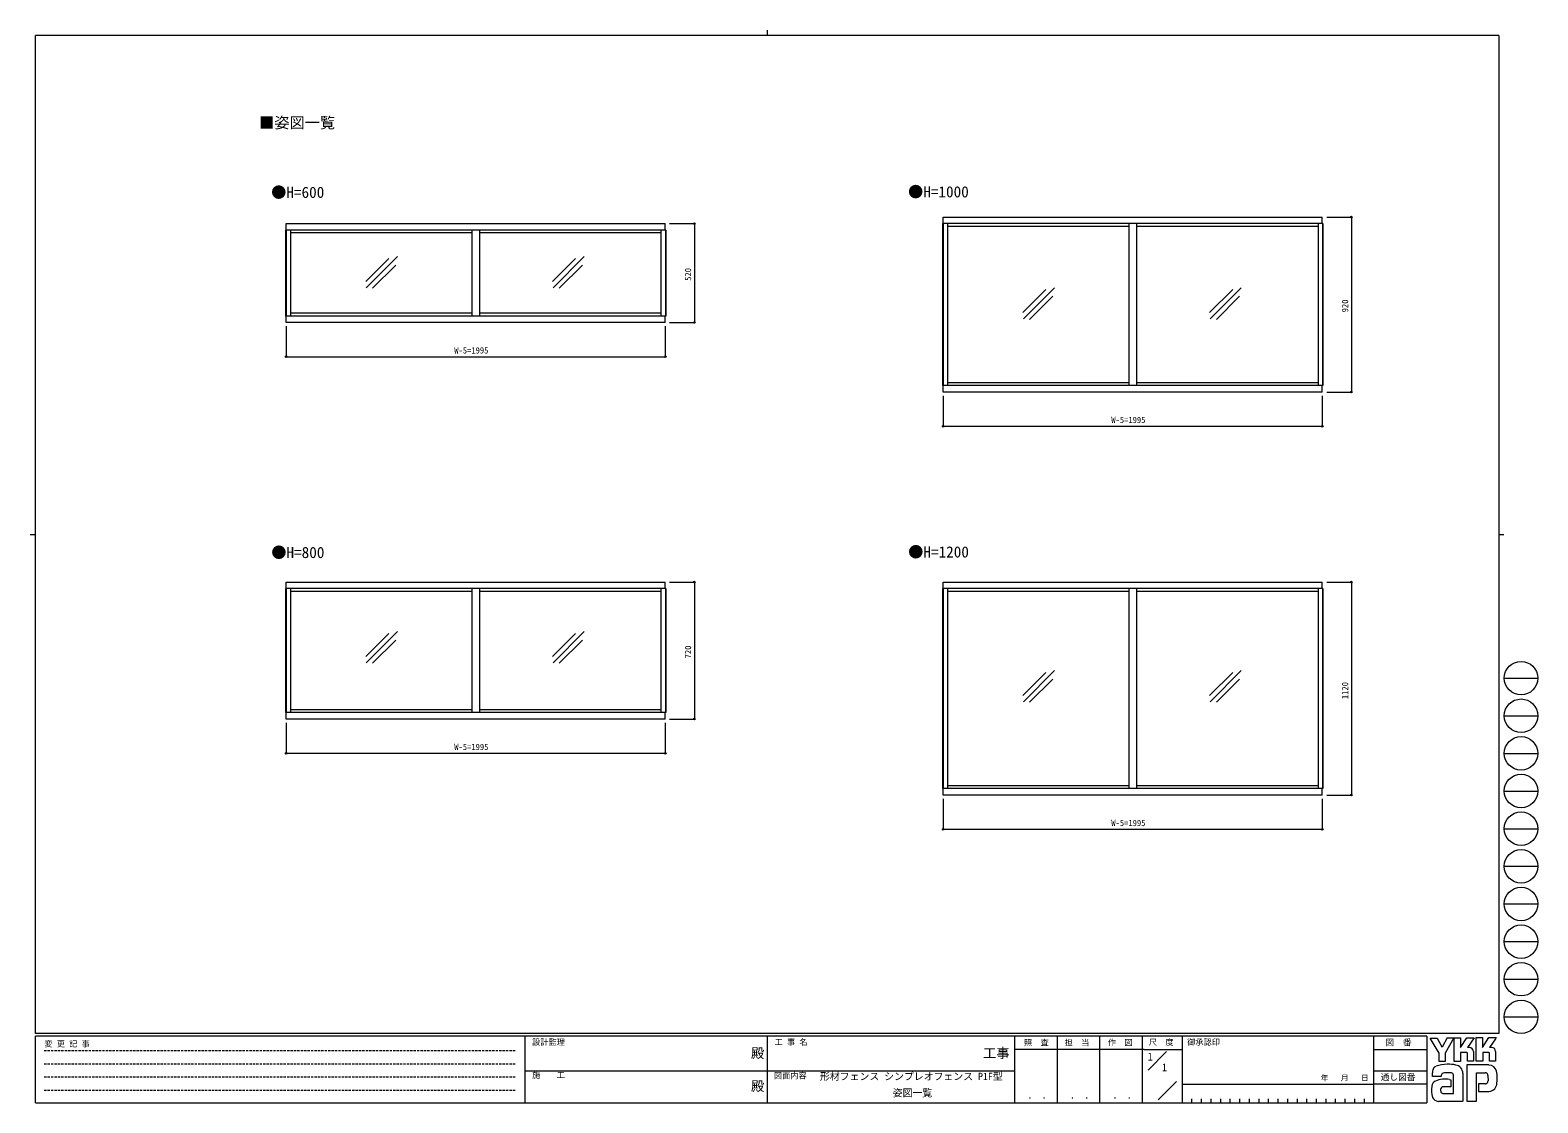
# Model space of a CAD drawing. Units: millimetres, scale not verified. Extents: x -3967 to 3967, y -2821 to 2821.
import ezdxf
from ezdxf.enums import TextEntityAlignment as Align

# ---------------------------------------------------------------- set-up
doc = ezdxf.new("R2010")
doc.units = ezdxf.units.MM
doc.header["$LTSCALE"] = 10
doc.linetypes.add('DASHED1', pattern=[1.8, 1.2, -0.6])
doc.layers.add('0-0_0', color=3, linetype='Continuous')
for name, color, linetype, lineweight in [('0-1_USER1', 4, 'Continuous', 9), ('0-2_YKK_ZWAK', 6, 'Continuous', 9), ('0-3_YKK_11', 7, 'Continuous', 9)]:
    doc.layers.add(name, color=color, linetype=linetype, lineweight=lineweight)
doc.styles.add('ＭＳ ゴシック', font='')
doc.styles.get('ＭＳ ゴシック').set_extended_font_data('MS Gothic')

msp = doc.modelspace()

# ---------------------------------------------------------------- linework, layer by layer
at = {"layer": '0-1_USER1'}
for p, q in [((837.82, 1837.75), (2832.81, 1837.75)), ((837.82, 1803.75), (837.82, 1837.75)), ((2832.81, 1803.75), (2832.81, 1837.75)), ((-621.82, 1769.43), (-2622.82, 1769.43)), ((-2622.82, 1769.43), (-2622.82, 1317.43)), ((-2620.62, 1769.43), (-2620.62, 1317.43)), ((-2619.82, 1803.43), (-624.82, 1803.43)), ((-2619.82, 1769.43), (-2619.82, 1803.43)), ((-2597.32, 1769.43), (-2597.32, 1317.43)), ((-1642.32, 1754.43), (-2597.32, 1754.43)), ((-1642.32, 1769.43), (-1642.32, 1317.43)), ((-1602.32, 1769.43), (-1602.32, 1317.43)), ((-647.32, 1754.43), (-1602.32, 1754.43)), ((-647.32, 1769.43), (-647.32, 1317.43)), ((-624.82, 1769.43), (-624.82, 1803.43)), ((-624.02, 1769.43), (-624.02, 1317.43)), ((-621.82, 1769.43), (-621.82, 1317.43)), ((2835.81, 1803.75), (834.82, 1803.75)), ((834.82, 1803.75), (834.82, 951.75)), ((837.02, 1803.75), (837.02, 951.75)), ((860.32, 1803.75), (860.32, 951.75)), ((1815.32, 1788.75), (860.32, 1788.75)), ((1815.32, 1803.75), (1815.32, 951.75)), ((1855.32, 1803.75), (1855.32, 951.75)), ((2810.31, 1788.75), (1855.32, 1788.75)), ((2810.31, 1803.75), (2810.31, 951.75)), ((2833.61, 1803.75), (2833.61, 951.75)), ((2835.81, 1803.75), (2835.81, 951.75)), ((-2200.36, 1498.8), (-2078.92, 1620.24)), ((-2198.05, 1465.61), (-2033.8, 1629.86)), ((-1217.86, 1498.8), (-1096.42, 1620.24)), ((-1215.55, 1465.61), (-1051.3, 1629.86)), ((-2164.87, 1463.31), (-2043.43, 1584.75)), ((-1182.37, 1463.31), (-1060.93, 1584.75)), ((1257.28, 1335.36), (1378.72, 1456.8)), ((1259.58, 1302.18), (1423.83, 1466.42)), ((2239.78, 1335.36), (2361.22, 1456.8)), ((2242.08, 1302.18), (2406.33, 1466.42)), ((1292.77, 1299.87), (1414.21, 1421.31)), ((2275.27, 1299.87), (2396.71, 1421.31)), ((-621.82, 1317.43), (-2622.82, 1317.43)), ((-2619.82, 1283.43), (-2619.82, 1317.43)), ((-624.82, 1283.43), (-2619.82, 1283.43)), ((-1642.32, 1332.43), (-2597.32, 1332.43)), ((-647.32, 1332.43), (-1602.32, 1332.43)), ((-624.82, 1283.43), (-624.82, 1317.43)), ((1815.32, 966.75), (860.32, 966.75)), ((2810.31, 966.75), (1855.32, 966.75)), ((2835.81, 951.75), (834.82, 951.75)), ((837.82, 917.75), (837.82, 951.75)), ((2832.81, 917.75), (837.82, 917.75)), ((2832.81, 917.75), (2832.81, 951.75)), ((-621.82, -116.25), (-2622.82, -116.25)), ((-2622.82, -116.25), (-2622.82, -768.25)), ((-2620.62, -116.25), (-2620.62, -768.25)), ((-2619.82, -82.25), (-624.82, -82.25)), ((-2619.82, -116.25), (-2619.82, -82.25)), ((-2597.32, -116.25), (-2597.32, -768.25)), ((-1642.32, -131.25), (-2597.32, -131.25)), ((-1642.32, -116.25), (-1642.32, -768.25)), ((-1602.32, -116.25), (-1602.32, -768.25)), ((-647.32, -131.25), (-1602.32, -131.25)), ((-647.32, -116.25), (-647.32, -768.25)), ((-624.82, -116.25), (-624.82, -82.25)), ((-624.02, -116.25), (-624.02, -768.25)), ((-621.82, -116.25), (-621.82, -768.25)), ((2835.81, -116.25), (834.82, -116.25)), ((834.82, -116.25), (834.82, -1168.25)), ((837.02, -116.25), (837.02, -1168.25)), ((837.82, -82.25), (2832.81, -82.25)), ((837.82, -116.25), (837.82, -82.25)), ((860.32, -116.25), (860.32, -1168.25)), ((1815.32, -131.25), (860.32, -131.25)), ((1815.32, -116.25), (1815.32, -1168.25)), ((1855.32, -116.25), (1855.32, -1168.25)), ((2810.31, -131.25), (1855.32, -131.25)), ((2810.31, -116.25), (2810.31, -1168.25)), ((2832.81, -116.25), (2832.81, -82.25)), ((2833.61, -116.25), (2833.61, -1168.25)), ((2835.81, -116.25), (2835.81, -1168.25)), ((-2200.36, -473.71), (-2078.92, -352.27)), ((-2198.05, -506.9), (-2033.8, -342.65)), ((-2164.87, -509.2), (-2043.43, -387.76)), ((-1217.86, -473.71), (-1096.42, -352.27)), ((-1215.55, -506.9), (-1051.3, -342.65)), ((-1182.37, -509.2), (-1060.93, -387.76)), ((1259.58, -711.71), (1423.83, -547.46)), ((2242.08, -711.71), (2406.33, -547.46)), ((1257.28, -678.53), (1378.72, -557.09)), ((1292.77, -714.02), (1414.21, -592.58)), ((2239.78, -678.53), (2361.22, -557.09)), ((2275.27, -714.02), (2396.71, -592.58)), ((-621.82, -768.25), (-2622.82, -768.25)), ((-2619.82, -802.25), (-2619.82, -768.25)), ((-1642.32, -753.25), (-2597.32, -753.25)), ((-647.32, -753.25), (-1602.32, -753.25)), ((-624.82, -802.25), (-624.82, -768.25)), ((-624.82, -802.25), (-2619.82, -802.25)), ((2835.81, -1168.25), (834.82, -1168.25)), ((837.82, -1202.25), (837.82, -1168.25)), ((1815.32, -1153.25), (860.32, -1153.25)), ((2810.31, -1153.25), (1855.32, -1153.25)), ((2832.81, -1202.25), (2832.81, -1168.25)), ((2832.81, -1202.25), (837.82, -1202.25))]:
    msp.add_line(p, q, dxfattribs=at)
at = {"layer": '0-2_YKK_ZWAK'}
for p, q in [((2855.81, 1837.75), (2986.81, 1837.75)), ((2985.81, 1837.75), (2985.81, 917.75)), ((-601.82, 1803.43), (-470.82, 1803.43)), ((-471.82, 1803.43), (-471.82, 1283.43)), ((-601.82, 1283.43), (-470.82, 1283.43)), ((-2619.82, 1263.43), (-2619.82, 1102.43)), ((-624.82, 1263.43), (-624.82, 1102.43)), ((-2619.82, 1103.43), (-624.82, 1103.43)), ((837.81, 897.75), (837.81, 736.75)), ((2832.82, 897.75), (2832.82, 736.75)), ((2855.81, 917.75), (2986.81, 917.75)), ((837.81, 737.75), (2832.82, 737.75)), ((-601.82, -82.25), (-470.82, -82.25)), ((-471.82, -82.25), (-471.82, -802.25)), ((2855.81, -82.25), (2986.81, -82.25)), ((2985.81, -82.25), (2985.81, -1202.25)), ((-2619.82, -822.25), (-2619.82, -983.25)), ((-624.82, -822.25), (-624.82, -983.25)), ((-601.82, -802.25), (-470.82, -802.25)), ((-2619.82, -982.25), (-624.82, -982.25)), ((837.81, -1222.25), (837.81, -1383.25)), ((2832.82, -1222.25), (2832.82, -1383.25)), ((2855.81, -1202.25), (2986.81, -1202.25)), ((837.81, -1382.25), (2832.82, -1382.25))]:
    msp.add_line(p, q, dxfattribs=at)
for centre in [(2985.81, 1837.75), (-471.82, 1803.43), (-471.82, 1283.43), (-2619.82, 1103.43), (-624.82, 1103.43), (2985.81, 917.75), (837.81, 737.75), (2832.82, 737.75), (-471.82, -82.25), (2985.81, -82.25), (-471.82, -802.25), (-2619.82, -982.25), (-624.82, -982.25), (2985.81, -1202.25), (837.81, -1382.25), (2832.82, -1382.25)]:
    msp.add_circle(centre, 4.25, dxfattribs=at)
at = {"layer": '0-3_YKK_11'}
for p, q in [((3760.92, 2793), (-3939.08, 2793)), ((-3939.08, -2457), (-3939.08, 2793)), ((-88.94, 2821), (-88.94, 2793)), ((3760.92, 2793), (3760.92, -2457)), ((-3967.08, 168), (-3939.08, 168)), ((3760.92, 168), (3788.92, 168)), ((3790.68, -587.16), (3967.08, -587.16)), ((3790.68, -785.12), (3967.08, -785.12)), ((3790.68, -983.08), (3967.08, -983.08)), ((3790.68, -1181.04), (3967.08, -1181.04)), ((3790.68, -1379), (3967.08, -1379)), ((3790.68, -1576.96), (3967.08, -1576.96)), ((3790.68, -1774.92), (3967.08, -1774.92)), ((3790.68, -1972.88), (3967.08, -1972.88)), ((3790.68, -2170.84), (3967.08, -2170.84)), ((3790.68, -2368.8), (3967.08, -2368.8)), ((3760.92, -2457), (-3939.08, -2457)), ((3382.92, -2471), (-3939.08, -2471)), ((-3939.08, -2821), (-3939.08, -2471)), ((-1363.08, -2471), (-1363.08, -2821)), ((-89.08, -2471), (-89.08, -2821)), ((1212.92, -2471), (1212.92, -2821)), ((1436.92, -2471), (1436.92, -2821)), ((1660.92, -2471), (1660.92, -2821)), ((1884.92, -2471), (1884.92, -2821)), ((2094.92, -2471), (2094.92, -2821)), ((3102.91, -2471), (3102.91, -2821)), ((3382.92, -2471), (3382.92, -2821)), ((3447.24, -2558.99), (3401.29, -2480.06)), ((3401.29, -2480.06), (3436.42, -2480.06)), ((3436.42, -2480.06), (3461.56, -2527.09)), ((3461.56, -2527.09), (3463.72, -2528.71)), ((3489.28, -2478.98), (3463.72, -2528.71)), ((3525.54, -2478.98), (3480.21, -2559.26)), ((3489.28, -2478.98), (3525.54, -2478.98)), ((3527.51, -2603.31), (3527.51, -2479.25)), ((3527.51, -2479.25), (3559.68, -2479.25)), ((3559.68, -2530.23), (3593.47, -2478.71)), ((3559.68, -2479.25), (3559.68, -2530.23)), ((3593.47, -2478.71), (3631.72, -2478.71)), ((3631.72, -2478.71), (3596.32, -2530.06)), ((3606.71, -2530.06), (3596.32, -2530.06)), ((3642.66, -2602.23), (3642.66, -2478.17)), ((3642.66, -2478.17), (3675.37, -2478.17)), ((3675.37, -2530.08), (3709.69, -2478.17)), ((3675.37, -2478.17), (3675.37, -2530.08)), ((3709.69, -2478.17), (3747.53, -2478.17)), ((3743.75, -2484.65), (3712.53, -2529.25)), ((3722.92, -2529.25), (3712.53, -2529.25)), ((3747.53, -2478.17), (3743.75, -2484.65)), ((1894.76, -2540.99), (1212.92, -2540.99)), ((1894.76, -2540.99), (2094.92, -2540.99)), ((1916.62, -2648.36), (2013.55, -2551.43)), ((3102.91, -2541), (3382.92, -2541)), ((3447.24, -2603.58), (3447.24, -2558.99)), ((3480.21, -2603.58), (3447.24, -2603.58)), ((3480.21, -2559.26), (3480.21, -2603.58)), ((3560.76, -2603.31), (3527.51, -2603.31)), ((3592.66, -2556.82), (3560.76, -2556.82)), ((3560.76, -2556.82), (3560.76, -2603.31)), ((3596.98, -2558.45), (3592.66, -2556.82)), ((3596.98, -2602.5), (3596.98, -2558.45)), ((3628.33, -2602.5), (3596.98, -2602.5)), ((3628.33, -2551.69), (3628.33, -2602.5)), ((3676.72, -2602.23), (3642.66, -2602.23)), ((3712.94, -2601.96), (3712.94, -2558.17)), ((3712.94, -2601.46), (3713.44, -2601.96)), ((3744.56, -2601.96), (3712.94, -2601.96)), ((3744.56, -2551.69), (3744.56, -2601.96)), ((-1363.08, -2652.99), (-75.08, -2652.99)), ((-75.08, -2652.99), (1212.92, -2652.99)), ((3102.91, -2652.99), (3382.92, -2652.99)), ((3512.38, -2663.05), (3475.4, -2663.75)), ((3523.19, -2771.71), (3523.19, -2674.4)), ((3572.11, -2666.83), (3572.11, -2812.79)), ((3593.2, -2621.96), (3593.2, -2813.06)), ((3709.15, -2621.96), (3593.2, -2621.96)), ((3643.47, -2813.06), (3643.47, -2663.59)), ((3643.47, -2663.59), (3689.96, -2663.59)), ((3704.65, -2678.56), (3704.83, -2704.91)), ((1969.64, -2804.45), (2064.88, -2709.21)), ((2094.92, -2723), (3102.91, -2723)), ((3382.92, -2722.99), (3102.91, -2722.99)), ((3466.97, -2771.71), (3523.19, -2771.71)), ((3509.67, -2736.3), (3469.73, -2736.35)), ((3502.65, -2698.73), (3509.67, -2700.35)), ((3509.67, -2700.35), (3509.67, -2736.3)), ((3518.86, -2771.71), (3522.38, -2771.71)), ((3523.19, -2771.7), (3523.2, -2771.71)), ((3691.04, -2720.89), (3655.63, -2720.89)), ((3655.63, -2720.89), (3655.63, -2762.25)), ((3655.63, -2762.25), (3708.88, -2762.25)), ((3708.88, -2762.25), (3719.69, -2759.82)), ((-3939.08, -2821), (3382.92, -2821)), ((2145.32, -2800), (2145.32, -2821)), ((2195.72, -2800), (2195.72, -2821)), ((2246.12, -2800), (2246.12, -2821)), ((2296.52, -2800), (2296.52, -2821)), ((2346.92, -2800), (2346.92, -2821)), ((2397.32, -2800), (2397.32, -2821)), ((2447.72, -2800), (2447.72, -2821)), ((2498.12, -2800), (2498.12, -2821)), ((2548.52, -2800), (2548.52, -2821)), ((2598.92, -2800), (2598.92, -2821)), ((2649.32, -2800), (2649.32, -2821)), ((2699.72, -2800), (2699.72, -2821)), ((2750.12, -2800), (2750.12, -2821)), ((2800.52, -2800), (2800.52, -2821)), ((2850.92, -2800), (2850.92, -2821)), ((2901.32, -2800), (2901.32, -2821)), ((2951.72, -2800), (2951.72, -2821)), ((3002.11, -2800), (3002.11, -2821)), ((3052.51, -2800), (3052.51, -2821)), ((3458.59, -2813.6), (3443.72, -2813.6)), ((3568.87, -2813.33), (3458.59, -2813.6)), ((3572.11, -2812.79), (3568.87, -2813.33)), ((3593.2, -2813.06), (3635.63, -2813.06)), ((3635.63, -2813.06), (3643.47, -2813.06))]:
    msp.add_line(p, q, dxfattribs=at)
at = {"layer": '0-3_YKK_11', "linetype": 'DASHED1'}
for p, q in [((-3893.1, -2546.12), (-1411.17, -2546.12)), ((-3893.1, -2615.41), (-1411.17, -2615.41)), ((-3893.1, -2684.7), (-1411.17, -2684.7)), ((-3893.1, -2753.98), (-1411.17, -2753.98))]:
    msp.add_line(p, q, dxfattribs=at)
at = {"layer": '0-3_YKK_11'}
for points in [[(3712.94, -2558.17), (3708.61, -2556.55), (3676.72, -2556.55), (3676.72, -2602.23)], [(3458.59, -2681.7), (3412.1, -2681.7), (3412.1, -2662.41)]]:
    msp.add_lwpolyline(points, dxfattribs=at)
for centre in [(3878.88, -587.16), (3878.88, -785.12), (3878.88, -983.08), (3878.88, -1181.04), (3878.88, -1379), (3878.88, -1576.96), (3878.88, -1774.92), (3878.88, -1972.88), (3878.88, -2170.84), (3878.88, -2368.8)]:
    msp.add_circle(centre, 88.2, dxfattribs=at)
for centre, radius, start, end in [((3606.71, -2551.69), 21.62, 0.00166, 89.99604), ((3722.92, -2550.88), 21.62, 0.00166, 89.99604), ((3490.14, -2795.01), 176.8, 89.89165, 109.30848), ((3495.33, -2825.63), 207.48, 78.7801, 91.46938), ((3462.51, -2662.66), 50.37, 158.41083, 179.71775), ((3438.98, -2651.55), 24.44, 109.02127, 161.51264), ((3478.12, -2829.54), 133.09, 79.38098, 112.05825), ((3479.67, -2681.07), 21.09, 138.46382, 181.71359), ((3474.07, -2680.71), 17.01, 85.50551, 126.78038), ((3507.48, -2678.54), 16.25, 14.7552, 72.44995), ((3528.22, -2665.96), 44.48, 40.66422, 80.31694), ((3526.01, -2665.85), 46.12, 358.78059, 38.76563), ((3691.57, -2675.79), 12.29, 16.43123, 96.91661), ((3668.23, -2683.08), 36.73, 4.93423, 17.03552), ((3707.64, -2665.4), 43.41, 14.44572, 87.08746), ((3544.58, -2692.87), 208.6, 350.99027, 10.67625), ((3517.41, -2754.95), 110.83, 168.76372, 199.80079), ((3447.19, -2740.27), 39.08, 121.82711, 169.08475), ((3478.74, -2754.28), 23.68, 171.08203, 216.71923), ((3469.82, -2750.79), 14.45, 90.33953, 178.03639), ((3469.42, -2756.65), 15.26, 230.9728, 260.75491), ((3691.05, -2707.84), 13.06, 269.95468, 342.90145), ((3668.02, -2701.41), 36.97, 343.6902, 354.75362), ((3708.27, -2718.45), 42.91, 285.44291, 349.90448), ((3447.32, -2775.43), 38.23, 207.31435, 263.59464)]:
    msp.add_arc(centre, radius, start, end, dxfattribs=at)

# ---------------------------------------------------------------- texts
at = {"layer": '0-0_0', "style": 'ＭＳ ゴシック'}
for s, height, p in [('■姿図一覧', 58.65, (-2762.15, 2287.41)), ('●H=600', 58.65, (-2698.73, 1921.19)), ('●H=1000', 58.65, (652.97, 1923.95)), ('●H=800', 58.65, (-2698.05, 26.97)), ('●H=1200', 58.65, (653.65, 29.74)), ('1', 41.06, (1912.92, -2610.99)), ('1', 41.06, (1988.25, -2666.99)), ('形材フェンス シンプレオフェンス P1F型', 38.12, (189.27, -2712.5)), ('姿図一覧', 38.12, (571.99, -2799.17))]:
    msp.add_text(s, height=height, dxfattribs=at).set_placement(p, align=Align.BOTTOM_LEFT)
at = {"layer": '0-2_YKK_ZWAK', "style": 'ＭＳ ゴシック'}
for s, p in [('520', (-478.82, 1502.63)), ('920', (2978.81, 1336.95)), ('720', (-478.82, -483.05)), ('1120', (2978.81, -697.45))]:
    msp.add_text(s, height=32.99, rotation=90, dxfattribs=at).set_placement(p, align=Align.BOTTOM_LEFT)
for p in [(-1735.12, 1110.43), (1722.52, 744.75), (-1735.12, -975.25), (1722.52, -1375.25)]:
    msp.add_text('W-5=1995', height=32.99, dxfattribs=at).set_placement(p, align=Align.BOTTOM_LEFT)
at = {"layer": '0-3_YKK_11', "style": 'ＭＳ ゴシック'}
for s, height, p in [('変 更 記 事', 30.79, (-3891.94, -2535.47)), ('設計監理', 30.79, (-1325.39, -2526.33)), ('殿', 51.32, (-173.9, -2600.56)), ('工 事 名', 30.79, (-48.96, -2526.33)), ('工事', 51.32, (1047.23, -2600.56)), ('照  査', 30.79, (1262.81, -2528.8)), ('担  当', 30.79, (1476.46, -2528.8)), ('作  図', 30.79, (1704.12, -2528.62)), ('尺  度', 30.79, (1920.04, -2526.37)), ('御承認印', 30.79, (2121.59, -2526.33)), ('図\u3000番', 32.84, (3164.89, -2529.62)), ('施\u3000\u3000工', 30.79, (-1325.39, -2699.54)), ('図面内容', 30.79, (-52.91, -2702.48)), ('年   月   日', 29.03, (2824.68, -2712.69)), ('通し図番', 32.84, (3139.71, -2711.85)), ('殿', 51.32, (-173.9, -2773.78)), (' ． ．', 35.92, (1257.47, -2810.46)), (' ． ．', 35.92, (1481.47, -2810.46)), (' ． ．', 35.92, (1705.47, -2810.46))]:
    msp.add_text(s, height=height, dxfattribs=at).set_placement(p, align=Align.BOTTOM_LEFT)

doc.saveas('drawing.dxf')
